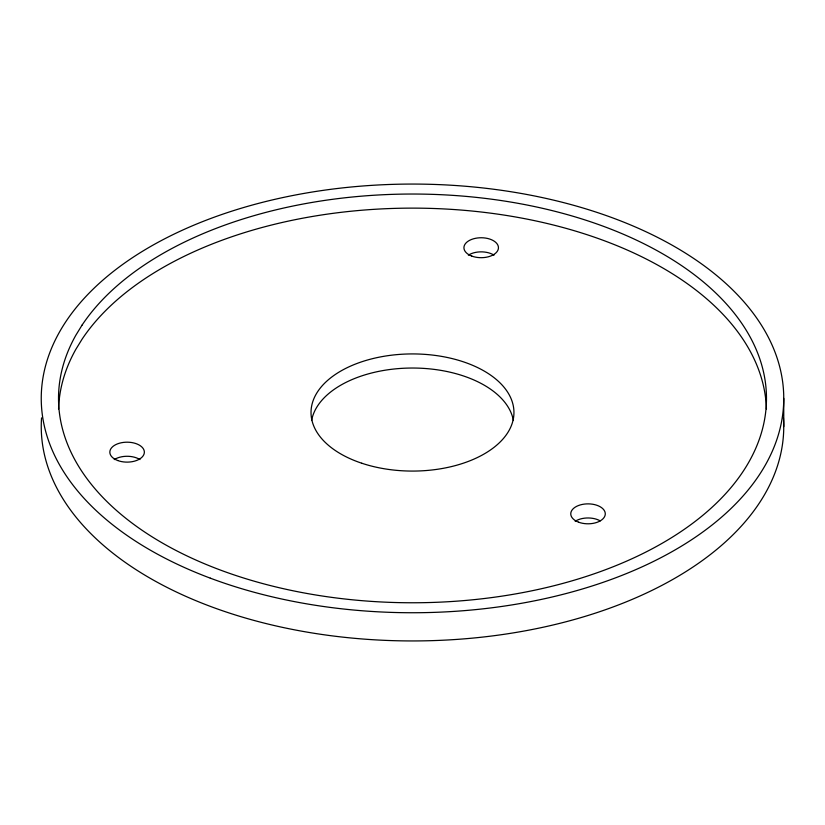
<?xml version="1.0" encoding="UTF-8"?>
<svg xmlns="http://www.w3.org/2000/svg" width="825" height="825" viewBox="0 0 825 825"><rect width="100%" height="100%" fill="white"/><g stroke="black" fill="none" stroke-linecap="round" stroke-linejoin="round"><path stroke-width="1.24" d="M783.75 398.403L783.75 426.597M783.441 417.873A371.25 214.335 0 0 1 412.5 640.942A371.25 214.335 0 0 1 41.559 417.873M311.613 420.472A101.444 58.565 0 0 1 412.5 368.032A101.444 58.565 0 0 1 513.387 420.472M114.263 459.577A17.263 9.972 0 0 1 139.93 459.577M468.353 255.152A17.263 9.972 0 0 1 494.01 255.152M575.19 521.266A17.263 9.972 0 0 1 600.229 520.884M58.575 408.932A353.987 204.373 0 0 1 75.838 349.346L82.026 339.261A353.987 204.373 0 0 1 473.973 211.231A353.987 204.373 0 0 1 766.425 408.932M82.026 325.163L75.838 335.249A353.987 204.373 0 0 0 480.047 599.012A353.987 204.373 0 0 0 683.667 267.032A353.987 204.373 0 0 0 82.026 325.163M210.303 578.16A371.25 214.335 0 0 0 783.245 409.623A371.25 214.335 0 0 0 243.953 207.426A371.25 214.335 0 0 0 210.303 578.16M117.686 460.515A17.263 9.972 0 0 0 144.334 452.677A17.263 9.972 0 0 0 119.254 443.272A17.263 9.972 0 0 0 117.686 460.515M471.776 256.08A17.263 9.972 0 0 0 498.424 248.243A17.263 9.972 0 0 0 473.344 238.838A17.263 9.972 0 0 0 471.776 256.08M361.773 463.227A101.444 58.565 0 0 0 513.944 412.5A101.444 58.565 0 0 0 361.773 361.773A101.444 58.565 0 0 0 361.773 463.227M578.614 522.194A17.263 9.972 0 0 0 605.261 514.357A17.263 9.972 0 0 0 580.181 504.952A17.263 9.972 0 0 0 578.614 522.194"/></g></svg>
